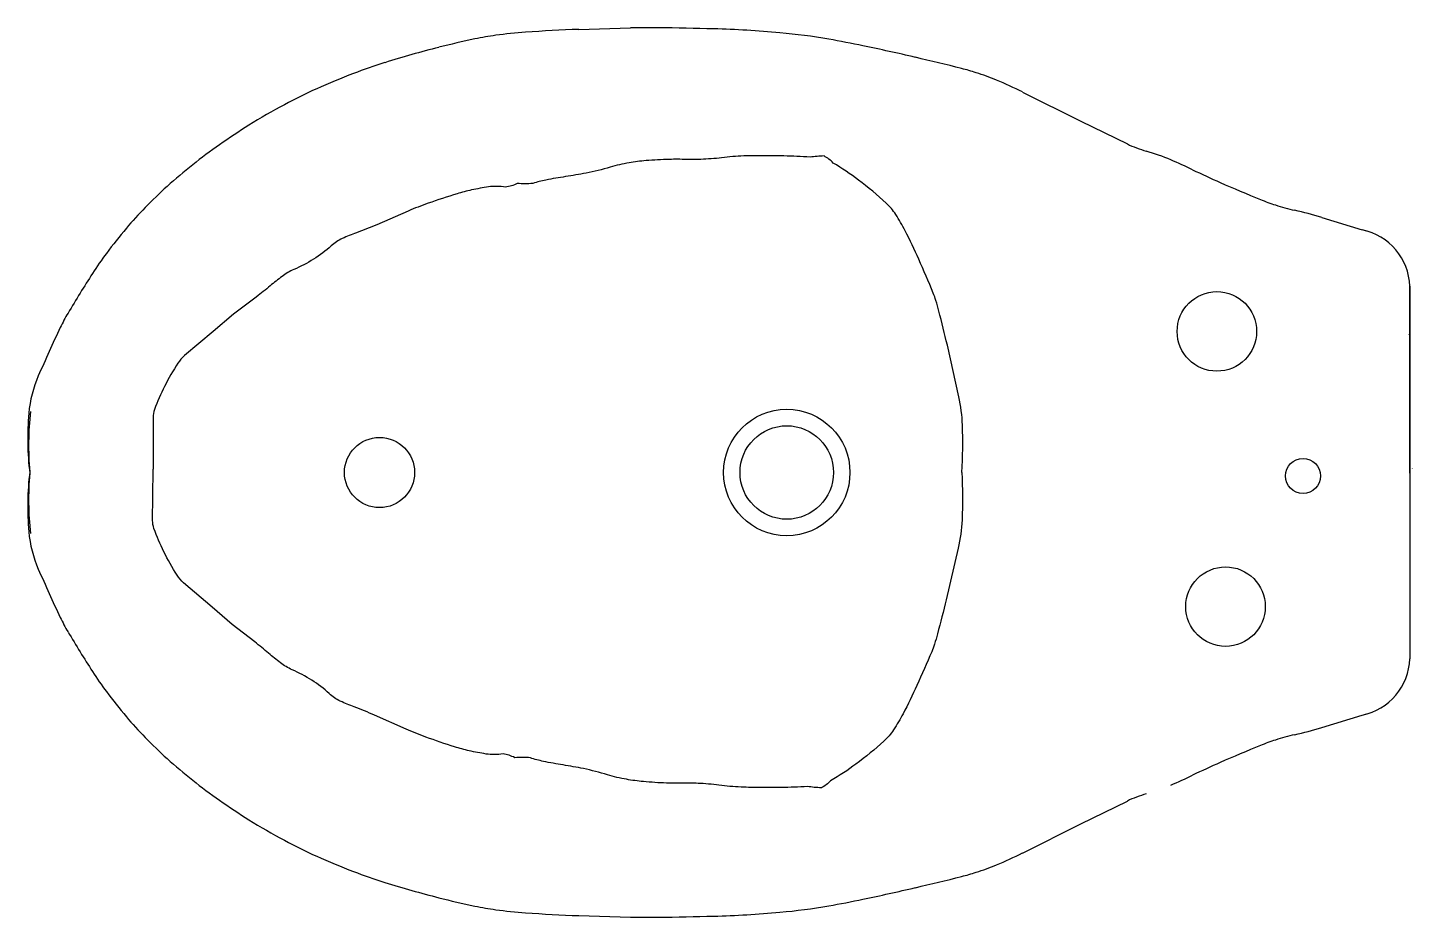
# Model space of a CAD drawing. Extents: x 10705 to 11297, y 10391 to 10772.
import ezdxf

# ---------------------------------------------------------------- set-up
doc = ezdxf.new("R2010")
doc.units = 0
doc.header["$MEASUREMENT"] = 0
doc.layers.get('0').update_dxf_attribs({"linetype": 'CONTINUOUS'})

msp = doc.modelspace()

# ---------------------------------------------------------------- linework, layer by layer
at = {"color": 4}
for p, q in [((10940.62, 10770.9), (10962.67, 10771.55)), ((11130.28, 10744.12), (11155.19, 10731.63)), ((11155.19, 10731.63), (11175.1, 10721.91)), ((11258.18, 10690.51), (11275.53, 10685.15)), ((11295.86, 10581.08), (11295.86, 10661.08)), ((11295.86, 10661.08), (11295.86, 10501.79)), ((11258.18, 10472.36), (11275.53, 10477.72)), ((11155.19, 10431.24), (11175.1, 10440.96)), ((11130.28, 10418.74), (11155.19, 10431.24)), ((10940.62, 10391.97), (10962.67, 10391.31))]:
    msp.add_line(p, q, dxfattribs=at)
at = {"color": 2}
for points in [[(11104.27, 10581.43, 0.026732), (11104.59, 10601.7, 0.044412), (11103.05, 10613.81), (11098.13, 10635.89, 0.003241), (11094.5, 10650.46, 0.010368), (11093.24, 10654.99, 0.025515), (11092.11, 10658.15, 0.005439), (11085.89, 10672.65, 0.01466), (11080.11, 10684.77, 0.024326), (11076.07, 10691.78, 0.063239), (11072.02, 10696.59, 0.025626), (11060.15, 10706.49, 0.025997), (11049.34, 10713.76, 0.080846), (11045.43, 10716.77, 0.033045), (11039.42, 10716.23, 0.01801), (11028.28, 10716.77, 0.003236), (11015.33, 10716.86, 0.009898), (11011.1, 10716.77, 0.020427), (11001.64, 10716.01, -0.021622), (10992.7, 10715.31, -0.016061), (10986.53, 10715.29, 0.013577), (10979.22, 10715.31, 0.015027), (10969.32, 10714.77, 0.020407), (10962.07, 10713.85, 0.030584), (10953.99, 10711.98, -0.023862), (10943.68, 10709.44, -0.011863), (10934.93, 10707.94, 0.012332), (10926.52, 10706.49, 0.033159), (10920.93, 10705, -0.033952), (10914.26, 10705, -0.08996), (10909.21, 10703.46, 0.077977), (10901.99, 10703.54, 0.017687), (10894.76, 10702.23, 0.02018), (10888.51, 10700.6, 0.010803), (10876.16, 10696.53, 0.015414), (10867.66, 10693.24), (10854.18, 10687.37, -0.014227), (10845.48, 10683.93, 0.020501), (10839.46, 10681.47, 0.07853), (10834.7, 10678.31, -0.047696), (10827.22, 10672.65, -0.03519), (10818.76, 10668.23, 0.057732), (10813.72, 10665.29, 0.015046), (10808.65, 10661.25, -0.012786), (10802.7, 10656.47), (10792.89, 10649.12), (10784.3, 10641.76), (10772.04, 10631.45, 0.071316), (10769.21, 10628.2, 0.026602), (10763.47, 10618.22, 0.028329), (10759.17, 10608.36, 0.088986), (10758.56, 10604.97), (10758.56, 10594.69), (10758.56, 10582.92)], [(11104.27, 10581.43, -0.026732), (11104.41, 10561.17, -0.044412), (11102.77, 10549.07), (11097.67, 10527.03, -0.003241), (11093.91, 10512.49, -0.010368), (11092.61, 10507.98, -0.025515), (11091.45, 10504.82, -0.005439), (11085.11, 10490.38, -0.01466), (11079.22, 10478.31, -0.024326), (11075.12, 10471.34, -0.063239), (11071.04, 10466.56, -0.025626), (11059.08, 10456.76, -0.025997), (11048.21, 10449.59, -0.080846), (11044.27, 10446.61, -0.033045), (11038.26, 10447.2, -0.01801), (11027.11, 10446.75, -0.003236), (11014.17, 10446.78, -0.009898), (11009.94, 10446.9, -0.020427), (11000.49, 10447.74, 0.021622), (10991.56, 10448.52, 0.016061), (10985.38, 10448.59, -0.013577), (10978.08, 10448.64, -0.015027), (10968.18, 10449.27, -0.020407), (10960.94, 10450.24, -0.030584), (10952.87, 10452.19, 0.023862), (10942.58, 10454.81, 0.011863), (10933.85, 10456.39, -0.012332), (10925.45, 10457.91, -0.033159), (10919.88, 10459.45, 0.033952), (10913.2, 10459.5, 0.08996), (10908.17, 10461.09, -0.077977), (10900.95, 10461.07, -0.017687), (10893.72, 10462.45, -0.02018), (10887.5, 10464.13, -0.010803), (10875.18, 10468.3, -0.015414), (10866.71, 10471.67), (10853.28, 10477.66, 0.014227), (10844.6, 10481.17, -0.020501), (10838.61, 10483.68, -0.07853), (10833.88, 10486.88, 0.047696), (10826.45, 10492.6, 0.03519), (10818.03, 10497.1, -0.057732), (10813.01, 10500.08, -0.015046), (10807.97, 10504.16, 0.012786), (10802.06, 10508.99), (10792.32, 10516.43), (10783.8, 10523.86), (10771.62, 10534.27, -0.071316), (10768.82, 10537.55, -0.026602), (10763.17, 10547.58, -0.028329), (10758.95, 10557.47, -0.088986), (10758.37, 10560.87), (10758.46, 10571.15), (10758.56, 10582.92)]]:
    msp.add_lwpolyline(points, format="xyb", dxfattribs=at)
at = {"color": 5}
for centre, radius in [((11213.37, 10641.76), 17), ((11029.49, 10581.43), 27.02), ((10855.4, 10581.43), 15), ((11029.49, 10581.43), 20), ((11250.18, 10579.97), 7.5), ((11217.07, 10524.08), 17)]:
    msp.add_circle(centre, radius, dxfattribs=at)
at = {"color": 4}
for centre, radius, start, end in [((10921.9, 10644.42), 125.07, 97.70667, 101.88907), ((10932.17, 10568.51), 201.67, 94.09154, 97.70667), ((10964.27, 10119.79), 651.54, 92.08049, 94.09154), ((10969.98, 10389.05), 382.57, 89.30114, 91.09488), ((10956.52, 9285.46), 1486.25, 88.39111, 89.30114), ((10985.31, 10310.24), 461.07, 84.86808, 88.39111), ((11003.77, 10515.83), 254.64, 80.12688, 84.86808), ((10990.48, 10332.86), 444.13, 104.30474, 105.84681), ((10973.35, 10400.05), 374.8, 101.88907, 104.30474), ((10972.47, 10335.98), 437.19, 78.17748, 80.12688), ((10848.5, 9743.76), 1042.25, 76.91495, 78.17748), ((10924.35, 10543.46), 223.41, 107.37471, 111.00372), ((10992.74, 10324.9), 452.41, 105.84681, 107.37471), ((10848.28, 9742.81), 1043.23, 75.79813, 76.91495), ((10960.38, 10449.62), 323.93, 111.00372, 114.01735), ((11078.59, 10652.83), 104.52, 72.2692, 75.79813), ((11076.81, 10647.28), 110.34, 67.42111, 72.2692), ((10913.42, 10555.02), 208.53, 114.01735, 118.25557), ((11046.86, 10575.26), 188.35, 63.7108, 67.42111), ((10941.96, 10501.91), 268.83, 118.25557, 121.98815), ((10945.44, 10496.34), 275.39, 121.98815, 125.12837), ((10928.9, 10519.84), 246.66, 125.12837, 128.44649), ((11198.42, 10771.41), 54.72, 244.77374, 253.78266), ((11157.2, 10629.69), 92.87, 66.87026, 73.78266), ((11102.97, 10502.74), 230.91, 64.3474, 66.87026), ((10920.78, 10530.07), 233.6, 128.44649, 131.96634), ((11368.42, 11055.47), 382.25, 244.3474, 246.3082), ((10892.66, 10561.34), 191.54, 131.96634, 135.8536), ((11498.28, 11351.43), 705.45, 246.3082, 247.82288), ((11267.64, 10785.6), 94.42, 247.82288, 251.96394), ((10880.26, 10573.38), 174.26, 135.8536, 139.80507), ((11267.82, 10786.17), 95.01, 251.96394, 257.08413), ((11204.2, 10508.72), 189.63, 73.46045, 77.08413), ((10919.94, 10539.85), 226.21, 139.80507, 143.27307), ((11270.26, 10660.08), 25.62, 2.2309, 78.12671), ((10860.9, 10583.9), 152.55, 143.27307, 147.20126), ((11196.22, 10367.81), 551.46, 147.20126, 149.26704), ((10785.94, 10611.74), 74.14, 149.26704, 154.71949), ((11411.76, 10316.18), 766.25, 154.71949, 156.41499), ((11277.72, 10648.66), 19.66, 334.82732, 338.80019), ((10756.32, 10602.32), 51.07, 156.41499, 174.98206), ((10829.38, 10595.91), 124.41, 174.98206, 186.8478), ((10829.76, 10592.96), 124.41, 173.28572, 185.15147), ((10829.38, 10566.96), 124.41, 173.1522, 185.01794), ((10829.76, 10569.91), 124.41, 174.84853, 186.71428), ((10756.32, 10560.54), 51.07, 185.01794, 203.58501), ((11411.76, 10846.69), 766.25, 203.58501, 205.28051), ((10785.94, 10551.13), 74.14, 205.28051, 210.73296), ((11196.22, 10795.05), 551.46, 210.73296, 212.79874), ((11270.26, 10502.79), 25.62, 281.87329, 357.7691), ((10860.9, 10578.97), 152.55, 212.79874, 216.72693), ((10919.94, 10623.02), 226.21, 216.72693, 220.19493), ((11241.57, 10586.78), 114.23, 287.29161, 288.27589), ((10880.26, 10589.49), 174.26, 220.19493, 224.1464), ((11204.2, 10654.14), 189.63, 282.91587, 286.53955), ((10892.66, 10601.53), 191.54, 224.1464, 228.03366), ((11267.64, 10377.27), 94.42, 108.03606, 112.17712), ((11267.82, 10376.7), 95.01, 102.91587, 108.03606), ((11498.28, 9811.44), 705.45, 112.17712, 113.6918), ((10920.78, 10632.8), 233.6, 228.03366, 231.55351), ((11368.42, 10107.4), 382.25, 113.6918, 115.6526), ((10928.9, 10643.03), 246.66, 231.55351, 234.87163), ((11102.97, 10660.12), 230.91, 293.12974, 295.6526), ((11198.42, 10391.46), 54.72, 106.21734, 115.22626), ((10945.44, 10666.52), 275.39, 234.87163, 238.01185), ((10941.96, 10660.96), 268.83, 238.01185, 241.74443), ((10913.42, 10607.85), 208.53, 241.74443, 245.98265), ((11046.86, 10587.61), 188.35, 292.57889, 296.2892), ((10960.38, 10713.25), 323.93, 245.98265, 248.99628), ((11076.81, 10515.59), 110.34, 287.7308, 292.57889), ((10924.35, 10619.41), 223.41, 248.99628, 252.62529), ((10848.28, 11420.06), 1043.23, 283.08505, 284.20187), ((11078.59, 10510.04), 104.52, 284.20187, 287.7308), ((10992.74, 10837.96), 452.41, 252.62529, 254.15319), ((10990.48, 10830), 444.13, 254.15319, 255.69526), ((10848.5, 11419.11), 1042.25, 281.82252, 283.08505), ((10973.35, 10762.81), 374.8, 255.69526, 258.11093), ((10921.9, 10518.44), 125.07, 258.11093, 262.29333), ((10921.9, 10518.44), 125.07, 258.11093, 262.29333), ((10932.17, 10594.35), 201.67, 262.29333, 265.90846), ((11003.77, 10647.03), 254.64, 275.13192, 279.87312), ((10972.47, 10826.88), 437.19, 279.87312, 281.82252), ((10964.27, 11043.08), 651.54, 265.90846, 267.91951), ((10964.27, 11043.08), 651.54, 265.90846, 267.91951), ((10969.98, 10773.81), 382.57, 268.90512, 270.69886), ((10956.52, 11877.41), 1486.25, 270.69886, 271.60889), ((10985.31, 10852.63), 461.07, 271.60889, 275.13192)]:
    msp.add_arc(centre, radius, start, end, dxfattribs=at)
at = {"color": 7}
msp.add_arc((11241.57, 10576.09), 114.23, 71.72411, 72.70839, dxfattribs=at)

# ---------------------------------------------------------------- texts
at = {"color": 4, "width": 0.8, "flags": 9}
for tag, s in [('YSIZE', '380'), ('XSIZE', '591')]:
    msp.add_attdef(tag, (11295.39, 10582.9), s, height=0.5, dxfattribs=at)

doc.saveas('drawing.dxf')
